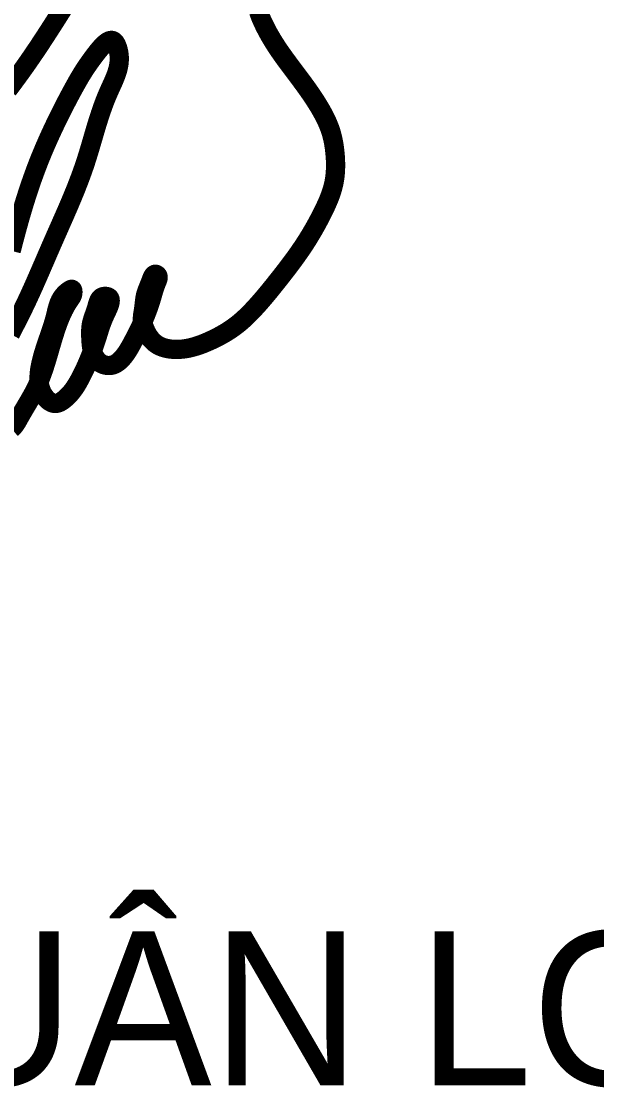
# Model space of a CAD drawing. Header units: inches. Extents: x 541671 to 837720, y 76128 to 1008472.
# Drawn here: x 825681 to 828995, y 458744 to 464885 of the extents above; entities that cross this region are included whole.
import ezdxf
from ezdxf.enums import TextEntityAlignment as Align

# ---------------------------------------------------------------- set-up
doc = ezdxf.new("R2010")
doc.units = ezdxf.units.IN
doc.header["$MEASUREMENT"] = 0
doc.layers.get('0').update_dxf_attribs({"lineweight": 18})
for name, color, linetype, lineweight in [('ISO', 153, 'Continuous', 15), ('LC Net thay', 7, 'Continuous', 25), ('LC Text1', 3, 'Continuous', 20)]:
    doc.layers.add(name, color=color, linetype=linetype, lineweight=lineweight)
doc.styles.add('Khungten', font='VHAVAN_2.TTF', dxfattribs={"width": 0.8, "height": 5000})
doc.styles.add('Title', font='VHAVAN_2.TTF', dxfattribs={"width": 0.8})
doc.styles.add('VNAVANTH', font='VHAVANB_2.TTF', dxfattribs={"width": 0.6})

# ---------------------------------------------------------------- blocks, each defined once
blk = doc.blocks.new('lcdi fix')
at = {"layer": 'ISO', "ltscale": 2, "const_width": 20}
for points in [[(38875.01745923629, -278.4952868736927), (38875.27846914492, -279.3031432140033), (38875.54961505768, -280.1084139475715), (38876.12044874716, -281.7112922181841), (38876.72622800793, -283.3041089330327), (38877.36322054322, -284.8870513396105), (38878.02769405628, -286.4603066854288), (38878.71591625031, -288.024062217959), (38879.67827477213, -290.1251006525599), (38880.14883180286, -291.1238216828442), (38880.88829766872, -292.6601834323483), (38881.64221417537, -294.1877523778003), (38882.41026814716, -295.7066902767747), (38883.19214640855, -297.217158886906), (38883.98753578393, -298.7193199657486), (38884.79612309768, -300.2133352709461), (38885.61759517429, -301.6993665600785), (38886.45163883807, -303.1775755907292), (38887.29794091353, -304.6481241205129), (38888.156188225, -306.1111739070275), (38889.02606759692, -307.566886707873), (38889.90726585372, -309.0154242806257), (38890.79946981979, -310.4569483829073), (38891.70236631951, -311.8916207723196), (38892.61564217735, -313.3196032064388), (38893.53898421771, -314.7410574428741), (38894.10023755505, -315.5947200120772), (38895.41452003407, -317.5651092267362), (38896.36580040646, -318.9682769699612), (38897.32539805796, -320.3659899598333), (38899.2674645537, -323.1464102080317), (38901.23655823202, -325.9090870284472), (38903.22851780377, -328.6567374781116), (38905.23918197968, -331.3920786141189), (38907.26438947057, -334.1178274935228), (38909.29997898723, -336.8367011734172), (38914.29090619797, -343.467234446678), (38917.46345913495, -347.697545051622), (38919.49034892584, -350.4219755292179), (38921.50479789756, -353.1548575261731), (38923.50348362984, -355.8985265320862), (38925.48308370248, -358.6553180366063), (38927.44027569523, -361.4275675293284), (38929.3717371879, -364.2176104998907), (38931.27414576025, -367.0277824379045), (38932.21341694499, -368.4411466102119), (38933.14417899208, -369.8604188329773), (38934.06601659895, -371.2858910424293), (38934.97851446315, -372.7178551747456), (38935.88125728208, -374.1566031661587), (38936.77382975322, -375.6024269528334), (38937.65581657409, -377.0556184710003), (38938.52680244209, -378.516469656839), (38939.71281214725, -380.5505750327484), (38940.23406727571, -381.462312902755), (38941.06882937305, -382.9477947305895), (38941.88915706918, -384.4418609506793), (38942.69353878955, -385.9446531716621), (38943.48046295965, -387.456313002167), (38944.24841800495, -388.9769820507972), (38944.99589235088, -390.5068019261926), (38945.72137442292, -392.0459142369909), (38946.42335264658, -393.5944605918248), (38947.10031544729, -395.1525825993158), (38947.75075125048, -396.7204218680617), (38948.37314848168, -398.2981200067443), (38948.96599556634, -399.8858186239613), (38949.5277809299, -401.4836593283217), (38950.05244435271, -403.0774673616052), (38950.55258782682, -404.7102135688765), (38951.0153428551, -406.3385037336157), (38951.44647890516, -407.9760954576668), (38951.84721679904, -409.6224299760652), (38952.21877735891, -411.2769485238932), (38952.56238140684, -412.9390923361989), (38952.87924976496, -414.6083026480283), (38953.17060325536, -416.2840206944493), (38953.43766270019, -417.9656877105008), (38953.68164892151, -419.652744931238), (38953.90378274146, -421.3446335917215), (38954.10528498213, -423.0407949269975), (38954.29433797093, -424.8093706649488), (38954.45095116933, -426.4436944493209), (38954.59542718207, -428.1492752779395), (38954.719806201, -429.856812389753), (38954.82308989903, -431.5657055160609), (38954.904279949, -433.2753543881936), (38954.96237802375, -434.9851587373996), (38954.99638579617, -436.6945182950476), (38955.00530493911, -438.4028327924079), (38954.98813712545, -440.1095019608274), (38954.94388402798, -441.8139255315873), (38954.87154731964, -443.5155032359871), (38954.77012867323, -445.2136348053573), (38954.63862976167, -446.9077199709955), (38954.47605225776, -448.5971584642193), (38954.28139783439, -450.2813500163138), (38954.05366816442, -451.959694358613), (38953.79186492067, -453.6315912224127), (38953.49498977608, -455.2964403390415), (38953.23379852207, -456.612100776274), (38952.79278536112, -458.60281839046), (38952.38856725625, -460.2440695367986), (38951.95097459992, -461.8775614856277), (38951.48158811862, -463.5034597201975), (38950.9819885389, -465.1219297237221), (38950.45375658726, -466.7331369793974), (38949.89847299026, -468.3372469704482), (38949.31771847437, -469.9344251800903), (38948.71307376618, -471.5248370915415), (38948.08611959219, -473.1086481880047), (38947.4384366789, -474.6860239527196), (38946.77160575287, -476.2571298688763), (38946.08720754064, -477.8221314196944), (38945.38682276869, -479.3811940883988), (38944.67203216359, -480.9344833581818), (38943.94441645182, -482.4821647122972), (38943.20555635996, -484.0244036339227), (38941.83375895635, -486.8246717456732), (38940.93687396636, -488.6200763061879), (38939.38918104622, -491.6588798211778), (38937.81365983267, -494.6778054584865), (38936.20986344555, -497.6768672326816), (38934.57734500463, -500.6560791582688), (38932.91565762972, -503.6154552498483), (38931.22435444067, -506.5550095219278), (38929.50298855721, -509.474755989062), (38927.75111309925, -512.3747086657677), (38925.96828118651, -515.2548815666341), (38924.15404593883, -518.1152887061944), (38922.71961248407, -520.3284791716378), (38920.4303269212, -523.7771740680673), (38918.52295694317, -526.579934364976), (38916.58787398951, -529.3652690456602), (38914.62709704234, -532.1342203041313), (38912.64264508372, -534.8878303344009), (38910.63653709579, -537.627141330473), (38908.61079206067, -540.3531954863574), (38906.56742896044, -543.0670349960674), (38904.50846677722, -545.7697020536289), (38902.43592449313, -548.462238853017), (38900.35182109024, -551.1456875882577), (38898.25817555073, -553.8210904533626), (38895.41253789436, -557.4316492106063), (38891.9369281067, -561.8075277070275), (38889.81506316454, -564.4551212200658), (38887.68219478073, -567.0930551070378), (38885.5359751108, -569.7197926558547), (38883.37405631036, -572.3337971544588), (38881.19409053502, -574.933531890787), (38878.99372994027, -577.5174601527633), (38876.77062668174, -580.0840452283046), (38874.52243291502, -582.6317504053586), (38872.87742851439, -584.4639924415969), (38871.09781674785, -586.4140878785984), (38869.94073809948, -587.6623334097676), (38868.77503215728, -588.9028258688868), (38867.60017274102, -590.1346361873675), (38866.41563367061, -591.3568352965867), (38865.22088876585, -592.568494127936), (38864.01541184663, -593.768683612765), (38862.79867673278, -594.9564746824799), (38861.57015724419, -596.1309382684758), (38860.32932720063, -597.2911453021225), (38859.07566042201, -598.436166714795), (38857.80863072819, -599.5650734379069), (38856.52771193898, -600.6769364028005), (38855.23237787423, -601.7708265408764), (38853.92210235383, -602.8458147835227), (38852.5963591976, -603.9009720621052), (38851.86873511036, -604.4661155235844), (38849.89690932509, -605.9487647591159), (38848.5236729669, -606.9414656493118), (38847.13546086851, -607.9138995362209), (38845.7328040195, -608.8664728451167), (38844.31623340936, -609.7995920013291), (38842.88628002763, -610.7136634301751), (38841.44347486389, -611.6090935569373), (38839.98834890759, -612.4862888069365), (38838.52143314833, -613.345655605488), (38837.04325857564, -614.1876003778998), (38835.554356179, -615.01252954948), (38834.05525694802, -615.8208495455438), (38832.54649187214, -616.6129667913883), (38831.02859194099, -617.3892877123326), (38829.50208814404, -618.1502187336791), (38827.96751147084, -618.8961662807505), (38826.42539291093, -619.6275367788276), (38824.82663027209, -620.3674353065326), (38823.32054587765, -621.0478417836475), (38821.75818651932, -621.7354726994763), (38820.18900063093, -622.4058495147146), (38818.61280346068, -623.0571923314128), (38817.02941025677, -623.6877212516265), (38815.43863626735, -624.295656377426), (38813.84029674061, -624.8792178108706), (38812.23420692474, -625.4366256540052), (38810.62018206791, -625.9661000088909), (38808.99803741832, -626.4658609775943), (38807.36758822415, -626.934128662153), (38805.72864973356, -627.3691231646462), (38804.08103719479, -627.7690645871226), (38802.42456585594, -628.1321730316376), (38801.49621537191, -628.3181404707248), (38800.75906851733, -628.4566660406308), (38799.92301440536, -628.603855553758), (38799.08491745483, -628.7406824845239), (38798.24490709486, -628.8669021031474), (38797.40311275446, -628.9822696798947), (38796.55966386272, -629.0865404849992), (38795.71468984865, -629.1794697887271), (38794.86832014137, -629.2608128613101), (38794.02068416984, -629.3303249730034), (38793.1719113632, -629.3877613940622), (38792.32213115043, -629.43287739472), (38791.47147296066, -629.4654282452302), (38790.62006622288, -629.48516921585), (38789.76804036618, -629.491855576809), (38788.9155248196, -629.4852425983881), (38788.06264901219, -629.4650855508171), (38787.20954237302, -629.4311397043293), (38786.35633433113, -629.383160329191), (38785.50315431558, -629.3209026956465), (38784.65013175542, -629.2441220739383), (38783.46823353882, -629.1132200416869), (38782.94510494289, -629.0459989615829), (38782.09381597958, -628.9239408534959), (38781.24438368168, -628.7857954173232), (38780.39766956572, -628.6309551797931), (38779.55453514808, -628.4588126676044), (38778.71584194523, -628.2687604074836), (38777.88245147362, -628.0601909260968), (38777.05522524967, -627.8324967501921), (38776.23502478987, -627.585070406436), (38775.42271161062, -627.3173044215655), (38774.61914722843, -627.0285913222706), (38773.82519315966, -626.718323635263), (38773.04171092081, -626.3858938872472), (38772.26956202832, -626.0306946049332), (38771.50960799865, -625.6521183150362), (38770.76271034821, -625.2495575442335), (38769.68214532392, -624.6078596850039), (38769.31151509649, -624.3700927226691), (38768.6085904323, -623.8928990944405), (38767.92117859679, -623.391906834755), (38767.24948947522, -622.8682308543466), (38766.59373295284, -622.3229860639203), (38765.95411891496, -621.7572873741501), (38765.33085724685, -621.1722496957864), (38764.72415783379, -620.5689879395068), (38764.13423056106, -619.9486170160471), (38763.56128531395, -619.3122518360724), (38763.00553197772, -618.661007310322), (38762.46718043767, -617.9959983494955), (38761.94644057905, -617.3183398642923), (38761.46345992756, -616.6571545207989), (38760.95850679997, -615.9293882911334), (38760.49101946701, -615.2195174591616), (38760.04058462675, -614.4998729083218), (38759.60672662521, -613.7707932860012), (38759.18896980828, -613.032617239538), (38758.78683852198, -612.2856834162849), (38758.39985711226, -611.5303304635927), (38758.02754992511, -610.766897028836), (38757.66944130647, -609.9957217593219), (38757.32505560233, -609.2171433024578), (38756.99391715866, -608.431500305549), (38756.67555032141, -607.6391314159737), (38756.36947943654, -606.8403752810791), (38756.07522885007, -606.0355705481961), (38755.89592502045, -605.5262216182073), (38755.52214339896, -604.4093020936816), (38755.2682515287, -603.5889352325357), (38755.03453518526, -602.7646045324855), (38754.82484549852, -601.9369566282021), (38754.64303359829, -601.1066381543751), (38754.49295061437, -600.2742957456976), (38754.37844767657, -599.4405760368682), (38754.33574220305, -599.0234017682487), (38754.30531398006, -598.6356225486379), (38754.28161368408, -598.1888026298602), (38754.27002023987, -597.77140376633), (38754.27503137552, -596.9361950263028), (38754.31379296273, -596.1001324389599), (38754.38168870486, -595.2628490081752), (38754.47410230525, -594.4239777378625), (38754.58641746725, -593.5831516319195), (38754.71401789421, -592.7400036942672), (38754.85228728948, -591.8941669287633), (38755.14236779837, -590.1929589299016), (38755.36572134032, -588.829731718859), (38755.66147610924, -586.7455036829451), (38755.87458133753, -585.0073131812624), (38756.07032396417, -583.2706741733473), (38756.25991457948, -581.5442240665434), (38756.4545637737, -579.836600268236), (38756.66548213712, -578.1564401858141), (38756.78054556675, -577.3293582278657), (38756.90388026004, -576.5123812266629), (38757.03688754077, -575.7065888581219), (38757.18096873272, -574.9130607981697), (38757.3375251597, -574.1328767227133), (38757.48666814942, -573.4584649832213), (38757.6932391508, -572.615895970037), (38757.89314502012, -571.8766551694607), (38758.10724238353, -571.1463623066556), (38758.33509840374, -570.4219869758927), (38758.57628024355, -569.7004987715281), (38758.83035506567, -568.978867287864), (38759.09689003287, -568.2540621192311), (38759.37545230793, -567.523052859935), (38759.66560905354, -566.7828091042938), (38759.96692743251, -566.0303004466223), (38760.27897460756, -565.2624964812421), (38760.60131774147, -564.4763668024789), (38760.93352399697, -563.6688810046289), (38761.27516053684, -562.8370086820323), (38761.6257945238, -561.9777194289964), (38761.9849931206, -561.0879828398465), (38762.35232349005, -560.1647685088919), (38762.72735279484, -559.2050460304363), (38762.91761928634, -558.71054723413), (38763.05420305656, -558.3521342258082), (38763.50027105614, -557.1726560257139), (38763.90414275529, -556.133807497903), (38764.11278448618, -555.6221972782514), (38764.32682291145, -555.1211043580442), (38764.54695261127, -554.634509689733), (38764.77386816588, -554.1663942257637), (38765.00826415536, -553.7207389185787), (38765.25083515994, -553.3015247206549), (38765.50227575976, -552.9127325844256), (38765.76328053503, -552.558343462344), (38765.89758654471, -552.3952940792424), (38766.03454406583, -552.2423383068526), (38766.17423992089, -552.099973764236), (38766.31676093242, -551.9686980704191), (38766.4621939229, -551.8490088444905), (38766.61062571491, -551.741403705475), (38766.76214313091, -551.6463802724611), (38766.91683299348, -551.564436164499), (38767.0747821251, -551.4960690006264), (38767.23607734832, -551.4417763999081), (38767.40080548561, -551.4020559814053), (38767.56905335956, -551.3774053641828), (38767.74090779264, -551.3683221672654), (38767.9164556074, -551.3753040097545), (38768.09578362634, -551.3988485106729), (38768.35650403501, -551.4615351562279), (38768.46605561502, -551.4975528890845), (38768.65587750141, -551.5725721339459), (38768.84638058706, -551.6631233974822), (38769.03547485051, -551.7677960181136), (38769.22107027035, -551.8851793342856), (38769.40107682513, -552.0138626844164), (38769.57340449348, -552.1524354069261), (38769.73596325394, -552.2994868402602), (38769.947247164, -552.5216412508398), (38770.02349319929, -552.6134212757806), (38770.14577956084, -552.7782016121437), (38770.25396042253, -552.9477518516123), (38770.34850790203, -553.1218927906248), (38770.42989411703, -553.30044522559), (38770.4985911852, -553.4832299529462), (38770.55507122428, -553.6700677690787), (38770.59980635194, -553.8607794704385), (38770.63326868587, -554.0551858534218), (38770.65593034372, -554.2531077144668), (38770.66826344325, -554.4543658499842), (38770.66383243803, -554.8661741301075), (38770.62375261172, -555.2891770651804), (38770.55180090584, -555.7219410265207), (38770.45175426191, -556.1630323854733), (38770.32738962147, -556.6110175134272), (38770.18248392604, -557.0644627817328), (38770.02081411716, -557.5219345617224), (38769.84615713637, -557.981999224774), (38769.47298942515, -558.9041726854393), (38769.15180955522, -559.6772668440717), (38768.72891422428, -560.71975705371), (38768.38220867031, -561.6045908541419), (38768.0519287909, -562.4749799107431), (38767.73694370268, -563.3318806751158), (38767.43612252231, -564.1762495988623), (38767.14833436639, -565.0090431335957), (38766.87244835161, -565.8312177309181), (38766.60733359461, -566.6437298424426), (38766.35185921198, -567.4475359197822), (38766.10489432042, -568.2435924145284), (38765.63196947696, -569.8162824626888), (38765.17951199738, -571.3694515998013), (38764.73847481483, -572.9107514387342), (38763.85447307324, -575.9883496734437), (38763.58440673669, -576.9037192452815), (38762.912143605, -579.1057603996833), (38762.41071799101, -580.6843766819566), (38761.88997672792, -582.2736223906977), (38761.35064764909, -583.8714304900386), (38760.79345858787, -585.4757339442149), (38760.21913737763, -587.084465717373), (38759.62841185171, -588.6955587737029), (38759.02200984344, -590.306946077395), (38758.40065918621, -591.9165605926191), (38757.76508771337, -593.522335283551), (38757.11602325825, -595.1222031143734), (38756.42626078919, -596.7804368830402), (38755.78030618108, -598.2963260221877), (38755.09497490842, -599.8689039928831), (38754.39878749606, -601.4323280133303), (38753.69233160213, -602.9870951667308), (38752.97619488477, -604.5337025363006), (38752.25096500214, -606.0726472052393), (38751.51722961233, -607.6044262567302), (38750.02659294388, -610.6484758402221), (38748.50898614447, -613.6698279523516), (38746.96911047926, -616.672459258767), (38744.76098729478, -620.8974883538322), (38743.83996563792, -622.6368765942752), (38743.04396233376, -624.119468039542), (38742.23518071661, -625.5960626779597), (38741.4089887859, -627.0649469861874), (38740.56075454105, -628.5244074409238), (38739.6858459815, -629.9727305188189), (38738.77963110662, -631.4082026965334), (38738.31333630078, -632.120584221766), (38737.83747791589, -632.829110450728), (38737.35147695188, -633.5335671929752), (38736.85475440871, -634.2337402581124), (38736.34673128626, -634.9294154556937), (38735.82682858451, -635.6203785953221), (38735.29446730335, -636.306415486557), (38734.68658901798, -637.0639252058809), (38734.19009437601, -637.6625821821035), (38733.61724033966, -638.3302119067866), (38733.03028297165, -638.9876524748506), (38732.42899899554, -639.6323546864205), (38731.81316513487, -640.2617693416651), (38731.18255811324, -640.8733472407221), (38730.53695465421, -641.4645391837112), (38729.87613148129, -642.0327959708175), (38729.19986531811, -642.5755684021624), (38728.50793288817, -643.0903072778947), (38727.80011091506, -643.5744633981612), (38727.07617612235, -644.0254875631308), (38726.70809664475, -644.2377785373938), (38726.3359052336, -644.4408305728921), (38725.95957397931, -644.6343250196423), (38725.57907497237, -644.8179432276411), (38725.19438030318, -644.9913665469394), (38724.80546206221, -645.1542763275211), (38724.4122923399, -645.3063539194063), (38724.01484322667, -645.4472806726353), (38723.61308681301, -645.5767379372155), (38723.20699518936, -645.6944070631762), (38722.75621368352, -645.8096193955753), (38722.38175178473, -645.8931526207016), (38721.96296512528, -645.9739331681048), (38721.54061891293, -646.0423706429538), (38721.11515166532, -646.0985247042154), (38720.68700190005, -646.1424550108841), (38720.25660813475, -646.1742212219287), (38719.82440888704, -646.1938829963219), (38719.39084267456, -646.2014999930634), (38718.95634801491, -646.1971318711185), (38718.52136342571, -646.1808382894724), (38718.08632742459, -646.1526789070922), (38717.65167852916, -646.1127133829868), (38717.21785525704, -646.0610013761088), (38716.78529612583, -645.9976025454471), (38716.35443965319, -645.9225765499759), (38715.92572435673, -645.8359830486825), (38715.49958875406, -645.737881700532), (38715.07647136279, -645.6283321645224), (38714.65681070054, -645.5073940996426), (38714.24104528493, -645.3751271648325), (38713.82961363363, -645.2315910191046), (38713.42295426418, -645.0768453214205), (38713.02150569425, -644.9109497307691), (38712.62570644147, -644.7339639061483), (38712.23599502342, -644.5459475064999), (38711.85280995775, -644.3469601908346), (38711.62127595788, -644.2195507991128), (38711.10756998687, -643.9164199839342), (38710.74576335412, -643.6853226415005), (38710.39114742455, -643.444075746298), (38710.04370416416, -643.1929830983045), (38709.70341553885, -642.9323484974102), (38709.37026351463, -642.6624757435166), (38709.04423005739, -642.3836686365194), (38708.72529713312, -642.0962309763527), (38708.41344670771, -641.8004665629123), (38708.10866074715, -641.4966791961106), (38707.81092121737, -641.185172675865), (38707.52021008433, -640.8662508020534), (38706.95980087222, -640.2073761934407), (38706.4272888384, -639.522485769563), (38705.92252971043, -638.8140099296579), (38705.44537921587, -638.0843790730232), (38704.99569308234, -637.3360235988985), (38704.57332703736, -636.5713739065795), (38704.17813680851, -635.7928603953442), (38703.80997812338, -635.0029134644319), (38703.46870670954, -634.2039635131368), (38703.13748872146, -633.3535538747092), (38702.86607538743, -632.5884511413642), (38702.6032617442, -631.7745633063842), (38702.36435944735, -630.9568931818249), (38702.14799054406, -630.1355564476107), (38701.95277708166, -629.3106687836935), (38701.77734110728, -628.4823458700448), (38701.62030466823, -627.6507033865673), (38701.48028981173, -626.8158570132109), (38701.35591858497, -625.9779224299364), (38701.24581303526, -625.1370153166827), (38701.14859520976, -624.2932513533633), (38701.06288715577, -623.44674621995), (38700.98731092046, -622.5976155963835), (38700.86104209497, -620.8919405985271), (38700.75144007229, -619.0423932337089), (38700.67176630671, -617.4546179799254), (38700.6030308597, -615.7279532344546), (38700.55923873733, -614.0014807834996), (38700.54707132757, -612.2795241203621), (38700.55493482365, -611.4215903008699), (38700.5732100184, -610.5664067383277), (38700.60273208524, -609.7145138693741), (38700.6443361977, -608.8664521306873), (38700.69885752929, -608.0227619589314), (38700.76713125352, -607.1839837907573), (38700.84999254384, -606.3506580628218), (38700.94827657376, -605.5233252117996), (38701.06281851677, -604.7025256743764), (38701.19445354637, -603.8887998871505), (38701.28164375242, -603.4060094289598), (38701.51138897278, -602.2839600946281), (38701.69546948411, -601.491591928876), (38701.89499382162, -600.7044278500598), (38702.10871997225, -599.9213301250365), (38702.33540592287, -599.1411610206469), (38702.57380966042, -598.3627828038061), (38702.82268917176, -597.585057741333), (38703.34690746351, -596.0270161470507), (38703.89812469337, -594.4579343727437), (38704.46640475653, -592.8687105533318), (38705.04181154829, -591.2502428237931), (38705.32908243465, -590.4271981598813), (38705.61440896383, -589.5934293190367), (38705.89654912279, -588.7477985681271), (38706.17426089841, -587.889168174017), (38706.44630227762, -587.016400403576), (38706.71143124727, -586.1283575236557), (38706.84917865956, -585.6495039804486), (38707.21991399766, -584.3067518432163), (38707.72978493734, -582.464691204741), (38708.00069186714, -581.5560751442208), (38708.29052425729, -580.6664933337943), (38708.44447761413, -580.2313616968349), (38708.60549047307, -579.8040143317085), (38708.77433887971, -579.3854598082362), (38708.95179887975, -578.976706696174), (38709.13864651884, -578.5787635652923), (38709.33565784263, -578.1926389854052), (38709.54360889681, -577.8193415262267), (38709.76327572699, -577.4598797576036), (38709.99543437888, -577.1152622492627), (38710.24086089811, -576.7864975710054), (38710.50033133035, -576.4745942926038), (38710.77462172124, -576.1805609838339), (38711.06450811648, -575.9054062144824), (38711.37076656171, -575.6501385543143), (38711.69417310259, -575.4157665731145), (38712.03550378475, -575.2032988406609), (38712.39553465389, -575.0137439267128), (38712.94691724679, -574.7835976014849), (38713.17466794653, -574.7073644575321), (38713.59274586753, -574.5917372630684), (38714.02565206512, -574.5008376262376), (38714.46970133591, -574.43425470906), (38714.92120847662, -574.3915776735284), (38715.37648828386, -574.3723956816939), (38715.83185555434, -574.3762978955401), (38716.28362508464, -574.4028734771073), (38716.72811167152, -574.4517115883755), (38717.16163011157, -574.5224013914121), (38717.58049520146, -574.6145320481846), (38717.98102173785, -574.7276927207367), (38718.35952451744, -574.8614725710704), (38718.77942190538, -575.0486241251456), (38719.0361005131, -575.1892330175615), (38719.33039417863, -575.3822658130084), (38719.59598851571, -575.5939911518362), (38719.83367866804, -575.8238408289617), (38720.04425977939, -576.0712466392779), (38720.22852699354, -576.3356403777034), (38720.38727545424, -576.6164538391404), (38720.5213003052, -576.9131188184947), (38720.63139669021, -577.2250671106849), (38720.71835975302, -577.551730510615), (38720.78298463736, -577.89254081318), (38720.826066487, -578.2469298132928), (38720.84840044568, -578.614329305874), (38720.85078165715, -578.9941710858147), (38720.83400526518, -579.3858869480209), (38720.79886641353, -579.7889086874202), (38720.74616024591, -580.2026680988965), (38720.6766819061, -580.6265969773631), (38720.59122653786, -581.0601271177529), (38720.49058928492, -581.5026903149319), (38720.37556529103, -581.9537183638422), (38720.24694969997, -582.4126430593788), (38720.10553765547, -582.8788961964419), (38719.95212430129, -583.3519095699412), (38719.78750478118, -583.8311149748042), (38719.61247423888, -584.3159442059005), (38719.42782781817, -584.8058290581685), (38719.23436066278, -585.3002013265032), (38718.82414472298, -586.3001352910178), (38718.38818756948, -587.3112004587074), (38717.93285035234, -588.3288511888131), (38717.46449422155, -589.348541840609), (38716.51416981907, -591.3758603462957), (38716.04492384745, -592.3743969187017), (38715.59806773605, -593.33518262098), (38715.14880002689, -594.3194612954285), (38714.7273514804, -595.2624378019009), (38714.32298448653, -596.1865943779812), (38713.93492562207, -597.0928050224793), (38713.56240146395, -597.9819437342703), (38713.20463858891, -598.8548845121404), (38712.86086357388, -599.7125013549703), (38712.53030299561, -600.555668261577), (38712.21218343097, -601.3852592307849), (38711.90573145679, -602.2021482614327), (38711.61017364994, -603.0072093523686), (38711.32473658721, -603.8013165024222), (38711.04864684545, -604.5853437104142), (38710.78113100151, -605.360164975189), (38710.52141563219, -606.1266542955891), (38710.26872731437, -606.8856856704333), (38709.78133814051, -608.3848705788369), (38709.31277609456, -609.864711691067), (38708.40738384528, -612.7943304897399), (38707.95817887125, -614.2580921575191), (38707.37938233968, -616.1271014734866), (38707.03622630166, -617.2179436233819), (38706.55573469822, -618.7219889226835), (38706.06166582397, -620.2414348787515), (38705.55412897829, -621.7750762499982), (38705.03323346042, -623.3217077948157), (38704.49908856975, -624.8801242716381), (38703.95180360557, -626.449120438856), (38703.39148786722, -628.0274910548942), (38702.818250654, -629.6140308781414), (38702.23220126526, -631.2075346670354), (38701.63344900031, -632.8067971799865), (38701.0221031585, -634.4106131753888), (38700.39827303911, -636.017777411651), (38699.76206794148, -637.6270846471998), (38699.11359716492, -639.2373296404494), (38698.4529700088, -640.8473071497756), (38697.78029577239, -642.455811933638), (38697.09568375503, -644.0616387504033), (38696.39924325608, -645.6635823585202), (38695.69108357481, -647.2604375163683), (38694.97131401056, -648.8509989823688), (38694.24004386266, -650.4340615149467), (38693.49738243045, -652.0084198724835), (38692.74343901323, -653.572868813435), (38691.97832291032, -655.1262030961698), (38691.20214342105, -656.6672174791111), (38690.41500984473, -658.1947067206602), (38689.61703148071, -659.7074655792567), (38688.82106473783, -661.1809766766619), (38687.98824136067, -662.684106030687), (38687.15336602216, -664.1463614781969), (38686.29958475291, -665.5906221593032), (38685.42279069585, -667.0164550769496), (38684.51887699388, -668.4234272341128), (38683.58373678985, -669.8111056337839), (38683.10317335674, -670.497574362973), (38682.61326322667, -671.1790572788923), (38682.11349304256, -671.8555002569337), (38681.60334944725, -672.526849172451), (38681.08231908359, -673.1930499008267), (38680.54988859445, -673.8540483174038), (38680.00554462272, -674.5097902975867), (38679.44877381119, -675.1602217167147), (38678.87906280276, -675.8052884501994), (38678.29589824032, -676.4449363733765), (38677.6987667667, -677.0791113616433), (38677.08715502478, -677.7077592903406), (38676.46054965738, -678.3308260348622), (38675.8184373074, -678.9482574705853), (38675.16030461769, -679.5599994728582), (38674.60291467997, -680.0621471235991), (38673.79440435697, -680.7648496176589), (38673.08770318559, -681.3519614042834), (38672.36681002789, -681.9222474779581), (38671.63299867767, -682.4706263070348), (38670.88754292886, -682.9920163598963), (38670.1317165753, -683.4813361048582), (38669.75031248233, -683.712381633266), (38669.36679341088, -683.9335040103178), (38668.9813185852, -684.1440680445867), (38668.59404722948, -684.3434385446017), (38668.20513856798, -684.530980318912), (38667.81475182495, -684.7060581760834), (38667.42304622461, -684.8680369246285), (38667.03018099119, -685.0162813731113), (38666.63631534894, -685.1501563300844), (38666.24160852208, -685.2690266040499), (38665.84621973484, -685.3722570035952), (38665.45030821147, -685.4592123372713), (38665.05403317619, -685.5292574135929), (38664.65755385321, -685.5817570411127), (38664.26102946684, -685.616076028371), (38663.86461924124, -685.6315791839152), (38663.46797695433, -685.6276135748831), (38663.07278970288, -685.6037957862027), (38662.6777582166, -685.5604332102575), (38662.28361663263, -685.498104283819), (38661.89059364196, -685.4173697022725), (38661.49891793545, -685.3187901609581), (38661.108818204, -685.202926355274), (38660.72052313847, -685.0703389805967), (38660.33426142976, -684.921588732268), (38659.9502617688, -684.7572363056825), (38659.56875284645, -684.5778423962074), (38659.18996335359, -684.3839676992029), (38658.81412198118, -684.1761729100599), (38658.44145742001, -683.9550187241293), (38658.07219836104, -683.7210658367949), (38657.70657349518, -683.4748749434129), (38657.34481151326, -683.2170067393799), (38656.98714110619, -682.9480219200486), (38656.6337909649, -682.6684811807827), (38656.28498978022, -682.3789452169676), (38655.9409662431, -682.0799747239798), (38655.60194904442, -681.7721303971721), (38654.93984842589, -681.132063023606), (38654.30051745175, -680.4632286592387), (38653.68578564917, -679.7701128670487), (38653.0974825453, -679.0572012100129), (38652.53743766726, -678.3289792510677), (38652.06793738861, -677.6769084106891), (38651.50882117401, -676.8435487883289), (38651.04093078114, -676.0905148957736), (38650.60297191935, -675.331020639569), (38650.19410785835, -674.565256933809), (38649.81350186796, -673.7934146925927), (38649.46031721798, -673.0156848300248), (38649.13371717816, -672.2322582602392), (38648.83286501831, -671.4433258973295), (38648.55692400815, -670.6490786554059), (38648.30505741754, -669.8497074485749), (38648.07642851621, -669.0454031909576), (38647.87020057393, -668.2363567966622), (38647.68553686055, -667.4227591797717), (38647.56094193034, -666.8110020317599), (38647.37765393945, -665.7826893859201), (38647.25313866031, -664.9566580924202), (38647.14752104564, -664.1269456975388), (38647.06026653055, -663.2937903993297), (38646.99084055019, -662.4574303958907), (38646.93870853973, -661.6181038853138), (38646.90333593433, -660.7760490656947), (38646.88418816915, -659.9315041351019), (38646.88073067926, -659.0847072916113), (38646.89242889988, -658.2358967333221), (38646.91874826615, -657.3853106583119), (38646.9591542132, -656.5331872646693), (38647.01311217618, -655.6797647504718), (38647.08008759024, -654.8252813138188), (38647.15954589055, -653.969975152786), (38647.25095251223, -653.1140844654401), (38647.35377289043, -652.257847449906), (38647.46747246032, -651.4015023042339), (38647.59151665706, -650.545287226525), (38647.86850067158, -648.8342000673056), (38648.18044841519, -647.1264915569445), (38648.5230833691, -645.4240672801043), (38648.88645113065, -643.7540566555799), (38649.28380662031, -642.0422845965259), (38649.6962414606, -640.3643539759905), (38650.12801398599, -638.6945981866338), (38650.57770464569, -637.0325744565107), (38651.04389388877, -635.3778400136853), (38651.52516216441, -633.729952086218), (38652.02008992172, -632.0884679021656), (38652.52725760985, -630.4529446895704), (38653.04524567793, -628.8229396765), (38654.10800475051, -625.577713161183), (38655.19701073252, -622.3492461806509), (38656.30090721711, -619.1339965593761), (38657.4083377973, -615.9284221218077), (38658.50794606621, -612.7289806923945), (38659.58837561694, -609.5321300956075), (38660.63827004257, -606.33432815593), (38661.14821770633, -604.7339635026292), (38661.64627293622, -603.1320326977766), (38662.13101618137, -601.5280929694181), (38662.60102789092, -599.9217015456288), (38663.05488851405, -598.3124156544454), (38663.49117849983, -596.6997925239375), (38663.99818063446, -594.724874143034), (38664.30635770131, -593.4630380936542), (38665.07721369184, -590.2195563120185), (38665.47248646212, -588.6025176835246), (38665.88920171774, -586.9926793534432), (38666.10908761391, -586.1914131417525), (38666.33851893508, -585.3930904143963), (38666.57889061581, -584.598092307966), (38666.83159759064, -583.8067999590421), (38667.09803479415, -583.0195945041723), (38667.37959716085, -582.2368570799699), (38667.67767962537, -581.458968823008), (38667.9936771222, -580.6863108698508), (38668.32898458594, -579.919264357095), (38668.68499695111, -579.1582104213066), (38669.06310915231, -578.4035301990698), (38669.46471612406, -577.655604826974), (38669.89121280093, -576.9148154415889), (38670.34399411749, -576.1815431794857), (38670.82445500826, -575.4561691772651), (38671.33399040785, -574.7390745714765), (38671.87399525076, -574.0306404987241), (38672.44586447161, -573.3312480955847), (38673.0509930049, -572.6412784986314), (38673.69077578522, -571.9611128444321), (38674.3666077471, -571.2911322696018), (38674.71847808818, -570.9600804921247), (38675.07988382512, -570.6317179106754), (38675.45099932473, -570.3060921673787), (38675.83199895383, -569.9832509042699), (38676.22305707925, -569.6632417634355), (38676.62434806779, -569.3461123869401), (38677.03604628629, -569.0319104168684), (38677.45832610154, -568.7206834952704), (38677.78440093793, -568.4876104830182), (38678.33305150375, -568.1109409428082), (38678.77704660417, -567.8264184520922), (38679.21642092668, -567.5701744529069), (38679.43221624612, -567.456167932949), (38679.64426551093, -567.3534442902419), (38679.85170510106, -567.2634079429208), (38680.05367139651, -567.187463309092), (38680.24930077721, -567.1270148069016), (38680.43772962314, -567.0834668544467), (38680.61809431421, -567.0582238698735), (38680.7895312304, -567.0526902712882), (38680.95117675167, -567.068270476826), (38681.10216725798, -567.1063689046077), (38681.23085694737, -567.1624778647438), (38681.36898986975, -567.2550858415307), (38681.48443658923, -567.3651613923612), (38681.58835774582, -567.4969184774563), (38681.68113168961, -567.648659218883), (38681.76313677069, -567.8186857386609), (38681.83475133913, -568.0053001588094), (38681.89635374502, -568.2068046014174), (38681.94832233849, -568.4215011884808), (38681.99103546957, -568.647692042101), (38682.02487148836, -568.8836792842485), (38682.05020874497, -569.127765037003), (38682.07690037196, -569.633440562513), (38682.07413715124, -570.1511355949333), (38682.02629455616, -570.8727586504538), (38681.99229394694, -571.1687725523952), (38681.91824172754, -571.6505334859139), (38681.82414215972, -572.1136278694848), (38681.71132943762, -572.5592978035093), (38681.58113775539, -572.9887853883556), (38681.4349013071, -573.4033327243287), (38681.27395428697, -573.8041819118316), (38681.09963088905, -574.1925750512273), (38680.91326530752, -574.5697542428497), (38680.71619173649, -574.9369615871001), (38680.50974437009, -575.295439184305), (38680.29525740247, -575.6464291348584), (38679.84750144003, -576.3309144973755), (38679.38359740222, -577.0003544775773), (38678.84480829819, -577.7633577200359), (38677.53832552, -579.6875346815796), (38676.65369538288, -581.0661254319948), (38675.79423116441, -582.4676425357811), (38674.95912469432, -583.8911461657262), (38674.1475678024, -585.3356964946033), (38673.35875231837, -586.8003536952201), (38672.59187007198, -588.2841779403625), (38671.84611289296, -589.7862294028164), (38671.12067261108, -591.3055682554022), (38670.41474105607, -592.8412546708823), (38669.72751005765, -594.3923488220553), (38669.05817144562, -595.957910881727), (38668.40591704968, -597.5370010226725), (38667.76993869961, -599.1286794176904), (38667.14942822512, -600.7320062395884), (38666.54357745597, -602.3460416611288), (38665.95157822192, -603.9698458551193), (38665.3726223527, -605.6024789943585), (38664.80590167808, -607.2430012516452), (38664.25060802774, -608.8904727997378), (38663.70593323151, -610.5439538114697), (38663.17106911907, -612.2025044595939), (38662.1275402646, -615.5310553562595), (38661.11355610235, -618.868606872089), (38660.02138885632, -622.5522063995359), (38659.14832881364, -625.5412692928112), (38658.18391919186, -628.8660595043439), (38657.22269422514, -632.1797500074135), (38656.25792568541, -635.4800807502579), (38655.28288534461, -638.7647916811748), (38654.29084497472, -642.0316227484382), (38653.27507634769, -645.2783139003332), (38652.75619136647, -646.8934007418466), (38652.22885123547, -648.5026050851211), (38651.69221492615, -650.1056444236892), (38651.14544140999, -651.7022362511016), (38650.58768965854, -653.2920980608797), (38650.01811864326, -654.8749473465377), (38649.43588733563, -656.4505016016428), (38648.84015470717, -658.0184783197237), (38648.23007972937, -659.5785949943129), (38647.60482137371, -661.1305691189373), (38646.96353861169, -662.6741181871384), (38646.30539041484, -664.2089596924488), (38645.62953575459, -665.7348111283973), (38644.64455751242, -667.8711081263609), (38644.22141343902, -668.7584564987574), (38643.48870466533, -670.2564374973408), (38642.73820696972, -671.7462872645701), (38641.97114383199, -673.2289744996815), (38641.18873873193, -674.7054679018675), (38640.39221514933, -676.1767361703442), (38639.58279656398, -677.6437480043278), (38638.76170645567, -679.1074721030309), (38637.08940558933, -682.0289318914183), (38635.3851003887, -684.9488651292049), (38633.65857869203, -687.8750214101165), (38631.91962833772, -690.8151503278295), (38630.17803716406, -693.7770014760208), (38628.4435930094, -696.7683244484124), (38627.58210976367, -698.2774596167146), (38626.35147383928, -700.4689178086701), (38625.02414038472, -702.85880760894), (38624.15367933168, -704.3752679676163), (38623.70642875493, -705.1223225566209), (38623.24842995591, -705.8590388266603), (38622.77763179305, -706.5832508337098), (38622.2919831248, -707.2927926337343), (38621.78943280954, -707.9854982826855), (38621.2679297057, -708.6592018365154), (38620.72542267173, -709.3117373512123), (38620.159860566, -709.9409388826934), (38619.56919224697, -710.5446404869544), (38619.26380227573, -710.8362519588663), (38618.95136657305, -711.1206762199527), (38618.63162874628, -711.3976425272067), (38618.30433240268, -711.6668801376363)], [(38617.91584888802, -527.0424576042678), (38619.47956390941, -520.9589471197687), (38621.31545207396, -513.9391521299149), (38623.05550869237, -507.4194150281364), (38623.93818607429, -504.1664910566287), (38624.83035099515, -500.9177735891535), (38625.73279457272, -497.6729452140971), (38626.64630792479, -494.4316885198114), (38627.57168216925, -491.1936860946589), (38628.50970842387, -487.9586205269788), (38629.46117780643, -484.7261744051702), (38630.42688143483, -481.4960303175612), (38631.4076104268, -478.2678708525254), (38632.40415590021, -475.0413785984038), (38633.41730897286, -471.8162361435825), (38634.44786076254, -468.5921260764007), (38635.49660238708, -465.3687309852212), (38636.56432496433, -462.1457334584084), (38637.65181961205, -458.9228160843377), (38638.75987744809, -455.6996614513228), (38639.88928959024, -452.4759521477736), (38641.04084715631, -449.2513707620092), (38642.21534126415, -446.0255998824032), (38643.41356303156, -442.7983220973292), (38644.63630357632, -439.5692199951263), (38645.88435401631, -436.3379761641736), (38647.35831800275, -432.6029794784263), (38648.45931189437, -429.8680289929143), (38649.78580749437, -426.6306694723426), (38651.13642687598, -423.3942154952201), (38652.50960318389, -420.1606893763292), (38653.90376956281, -416.9321134304628), (38655.31735915743, -413.7105099724376), (38656.7488051125, -410.4979013169996), (38658.19654057271, -407.2963097789907), (38659.65899868272, -404.1077576731677), (38661.13461258728, -400.9342673143492), (38662.62181543108, -397.7778610173154), (38664.11904035884, -394.6405610968468), (38665.62472051525, -391.5243898677636), (38667.137289045, -388.4313696448335), (38668.65517909284, -385.363522742864), (38670.17682380343, -382.3228714766447), (38671.70065632148, -379.3114381609594), (38673.22510979173, -376.3312451106267), (38674.74861735888, -373.3843146403906), (38676.26961216758, -370.4726690650914), (38677.78652736259, -367.5983306995131), (38678.54296546269, -366.1757836937322), (38679.29779608862, -364.7633218584233), (38680.05082338347, -363.3611979829384), (38680.80185149034, -361.9696648566405), (38681.55068455232, -360.5889752688581), (38682.29712671248, -359.2193820089342), (38683.04098211389, -357.8611378662517), (38683.9687896533, -356.1761934013102), (38684.52034015203, -355.1795069974141), (38685.25750934865, -353.8544581245751), (38686.73867029249, -351.2236541686925), (38688.24591602449, -348.6009939644482), (38689.01569120638, -347.2861247811925), (38689.7996322097, -345.9653799502412), (38690.60028724259, -344.6361222763771), (38691.42020451312, -343.2957145644123), (38692.26193222948, -341.9415196191167), (38693.12801859976, -340.5709002453132), (38694.02101183211, -339.1812192477628), (38694.94346013464, -337.7698394312865), (38695.41652625226, -337.0551883424523), (38695.89791171547, -336.3341236006709), (38696.38793505027, -335.6063155565535), (38696.88691478272, -334.8714345607095), (38697.39516943882, -334.129150963714), (38697.91301754455, -333.3791351162017), (38698.44077762595, -332.6210573687222), (38698.97876820905, -331.8545880719084), (38699.52730781984, -331.0793975763718), (38700.08671498435, -330.2951562326743), (38700.65730822863, -329.5015343914383), (38701.23940607862, -328.6982024032623), (38701.83332706039, -327.8848306187429), (38702.43938969992, -327.0610893884786), (38703.05791252328, -326.2266490630573), (38703.68921405645, -325.38117999311), (38704.64805406422, -324.1084367663243), (38704.99139107115, -323.6559322176618), (38705.6620679094, -322.7776867002249), (38706.34443702441, -321.8932868232478), (38707.73931186035, -320.1210089822889), (38708.44934746908, -319.2406235141571), (38709.16613513022, -318.3690686781192), (38709.8884397877, -317.5100907221313), (38710.61502638535, -316.66743589408), (38711.34465986717, -315.8448504418957), (38712.07610517702, -315.0460806134979), (38712.80812725885, -314.2748726567952), (38713.53949105655, -313.5349728197089), (38714.26896151403, -312.8301273501602), (38714.63260078515, -312.4920207056912), (38714.99530357518, -312.1640824960778), (38715.35691550211, -311.8467810022994), (38715.71728218396, -311.5405845053501), (38716.07624923866, -311.2459612862203), (38716.43366228425, -310.9633796259059), (38716.78936693867, -310.6933078053989), (38717.14320881997, -310.4362141056681), (38717.49503354609, -310.1925668077311), (38717.84468673504, -309.96283419258), (38718.19201400477, -309.7474845411489), (38718.53686097334, -309.54698613449), (38718.87907325869, -309.3618072535719), (38719.21849647883, -309.1924161793777), (38719.55497625173, -309.0392811928996), (38719.8883581954, -308.9028705751407), (38720.21848792778, -308.7836526070714), (38720.54521106693, -308.6820955696858), (38720.8683732308, -308.5986677439887), (38721.18782003739, -308.5338374109469), (38721.50339710465, -308.48807285158), (38721.81495005064, -308.4618423468437), (38722.12232449331, -308.455614177743), (38722.42536605062, -308.4698566252719), (38722.72392034062, -308.5050379704098), (38723.01783298125, -308.5616264941636), (38723.30694959051, -308.6400904775019), (38723.5911157864, -308.7408982014404), (38723.87017718694, -308.8645179469368), (38724.14397941003, -309.0114179949978), (38724.53188086639, -309.2671325325609), (38724.67519198972, -309.3768887372571), (38724.93235920175, -309.5955045661194), (38725.1838300199, -309.8368243252971), (38725.429566548, -310.0997338600682), (38725.66953088978, -310.3831190157562), (38725.90368514904, -310.6858656376135), (38726.13199142955, -311.0068595709508), (38726.35441183505, -311.3449866610808), (38726.57090846935, -311.6991327532924), (38726.78144343622, -312.0681836928597), (38726.98597883945, -312.4510253250955), (38727.18447678277, -312.8465434952996), (38727.37689936999, -313.2536240487589), (38727.56320870487, -313.6711528307533), (38727.74336689117, -314.0980156866026), (38728.08507823321, -314.9752870009979), (38728.40173022629, -315.8765247543233), (38728.69301970061, -316.7928157089045), (38729.03887632463, -318.0129172677171), (38729.19834308411, -318.6353717365419), (38729.41236006908, -319.5499784273798), (38729.60124974776, -320.4591372145333), (38729.76557226994, -321.3629692965878), (38729.90588778545, -322.2615958720671), (38730.02275644403, -323.1551381395075), (38730.1167383955, -324.0437172974816), (38730.18839378963, -324.9274545445114), (38730.23828277623, -325.8064710791332), (38730.26696550508, -326.6808880999215), (38730.27500212597, -327.5508268054), (38730.26295278867, -328.416408394125), (38730.23137764301, -329.2777540646384), (38730.18083683876, -330.1349850155057), (38730.11189052573, -330.988222445234), (38730.02509885366, -331.8375875524016), (38729.9210219724, -332.6832015355358), (38729.8002200317, -333.525185593182), (38729.66325318135, -334.3636609239038), (38729.51068157115, -335.198748726234), (38729.3430653509, -336.0305701987127), (38729.16096467039, -336.859246539907), (38728.9649396794, -337.6848989483315), (38728.75555052771, -338.507648622548), (38728.53335736514, -339.3276167611239), (38728.29892034145, -340.1449245625518), (38728.05279960643, -340.959693225439), (38727.79555530992, -341.7720439482946), (38727.52774760165, -342.5820979296695), (38727.24993663144, -343.3899763681111), (38726.66654550433, -344.9996914103631), (38726.04986312689, -346.6021586634452), (38725.40437069751, -348.1983477157082), (38724.73454941442, -349.7892281555105), (38724.04488047599, -351.3757695712266), (38723.33984508057, -352.9589415512401), (38721.90159971188, -356.1190555575304), (38720.45566289499, -359.2773268813271), (38719.74101318925, -360.8581955082136), (38719.2294477993, -362.0066863762677), (38718.34904549478, -364.0278684804562), (38717.67438382999, -365.6172188319724), (38717.01340180598, -367.2094329709544), (38716.36561909929, -368.8043843604501), (38715.73055538654, -370.4019464634821), (38715.10773034435, -372.0019927430549), (38714.49666364922, -373.6043966622437), (38713.8968749778, -375.2090316840568), (38713.30788400667, -376.815771271522), (38712.72921041239, -378.4244888876801), (38711.6008940608, -381.6473520582076), (38710.50808333574, -384.8766088998764), (38709.44693564984, -388.1112471169563), (38708.41360841584, -391.3502544137064), (38707.40425904645, -394.5926184943528), (38706.41504495431, -397.8373270631764), (38705.44212355214, -401.083367824438), (38704.48165225261, -404.329728482373), (38702.58268961232, -410.8193603053223), (38700.68741633499, -417.2981241660545), (38699.73155673913, -420.5308998712571), (38698.76509172207, -423.7579216986542), (38697.78417869654, -426.978177352541), (38696.78497507519, -430.1906545371276), (38695.76363827073, -433.3943409567346), (38695.10372737894, -435.4179468832444), (38693.64133326284, -439.7720339977768), (38692.53950699072, -442.9463838219635), (38691.41207085663, -446.1120186912249), (38690.26020750904, -449.2696691748333), (38689.08509959638, -452.4200658421032), (38687.88792976708, -455.5639392623561), (38686.66988066956, -458.7020200048682), (38685.43213495231, -461.8350386389993), (38684.1758752637, -464.9637257340255), (38682.90228425222, -468.0888118592447), (38681.61254456628, -471.2110275839805), (38680.30783885435, -474.3311034775579), (38678.9893497648, -477.4497701092514), (38677.65825994615, -480.5677580483843), (38676.31575204676, -483.6857978642565), (38674.96300871513, -486.8046201262041), (38672.23154634878, -493.0475342654736), (38669.47333403458, -499.3023450206729), (38666.69783296008, -505.5748969462475), (38663.91450431271, -511.8710345966865), (38661.12274368561, -518.219585163275), (38658.36035341481, -524.5536200635725), (38655.59723859918, -530.9286383837807), (38652.84167029324, -537.3042993569507), (38650.09185395704, -543.6632448527143), (38648.71854198384, -546.8310248808812), (38647.34599505056, -549.9881167408203), (38645.97398883977, -553.1323506662502), (38644.60229903393, -556.2615568908986), (38643.23070131551, -559.3735656484496), (38641.85897136707, -562.4662071726398), (38640.48688487109, -565.5373116971568), (38639.11421751007, -568.5847094557357), (38637.74074496652, -571.6062306820768), (38636.36624292293, -574.5997056098768), (38634.99048706182, -577.5629644728724), (38633.61325306571, -580.4938375047404), (38631.93274596182, -584.0182372055242), (38630.85350331687, -586.2502335335357), (38629.47103044714, -589.0762075116982), (38628.08730015837, -591.8720128941586), (38626.70271569252, -594.641596338106), (38625.31768029148, -597.3889045006945), (38623.93259719713, -600.1178840390876), (38622.54786965137, -602.8324816104378), (38619.78109417323, -608.2343174807265), (38617.02057979227, -613.6259853688298)], [(38614.62767895096, -359.6539518799982), (38618.69002333478, -354.2157432867098), (38622.72271082058, -348.757179486227), (38624.72635943434, -346.0192151522388), (38626.72070527275, -343.274902939238), (38628.70511881885, -340.5238231547992), (38630.67897055569, -337.7655561065076), (38632.64163096633, -334.9996821019558), (38634.58336809662, -332.2387840975662), (38636.53106822277, -329.4435696819091), (38638.45782529621, -326.6532957040235), (38640.37334572535, -323.8553399003922), (38642.27823348143, -321.0500826562638), (38644.17309253567, -318.237904356909), (38646.0585268593, -315.4191853875873), (38647.93514042351, -312.594306133582), (38649.80353719959, -309.7636469801546), (38653.51809627211, -304.0865105160628), (38657.20703584663, -298.3908190774728), (38660.87518769299, -292.6796157464851), (38664.52738358092, -286.9559436052568), (38671.80323456076, -275.4833652205998)]]:
    blk.add_lwpolyline(points, dxfattribs=at)
at = {"color": 7, "style": 'VNAVANTH'}
blk.add_text('KS. TRÇN XU¢N LONG', height=159.9999958502171, dxfattribs=at).set_placement((38493.4381481111, -1394.127983479004), align=Align.CENTER)
at = {"color": 7, "style": 'Khungten', "width": 0.8}
for tag, p in [('REVISION', (39498.75262445211, -10746.30395446718)), ('NGAYHT', (39546.07413610816, -11609.37091637403))]:
    blk.add_attdef(tag, text='', height=199.998925739526, dxfattribs=at).set_placement(p, align=Align.CENTER)
at = {"layer": 'LC Text1', "style": 'Title', "width": 1.824645990402025}
for tag, p, p2 in [('TENBANVE1', (36912.6576448679, -8885.760238945484), (40339.14494544268, -8885.760238945484)), ('TENBANVE2', (36912.6576448679, -9562.465564332902), (40339.14494544268, -9562.465564332902))]:
    blk.add_attdef(tag, text='', height=249.9999935159641, dxfattribs=at).set_placement(p, p2, align=Align.FIT)
at = {"layer": 'LC Text1', "style": 'Title', "width": 0.7}
blk.add_attdef('SOBANVE', text='', height=249.9999935159641, dxfattribs=at).set_placement((39561.98223525286, -13896.18071823567), align=Align.CENTER)

msp = doc.modelspace()

# ---------------------------------------------------------------- block references
at = {"layer": 'LC Net thay', "xscale": 5.543999978195854, "yscale": 5.543999978195854, "zscale": 5.543999978195854}
msp.add_blockref('lcdi fix', (611524.8328397584, 466485.7957650315), dxfattribs=at)

doc.saveas('drawing.dxf')
